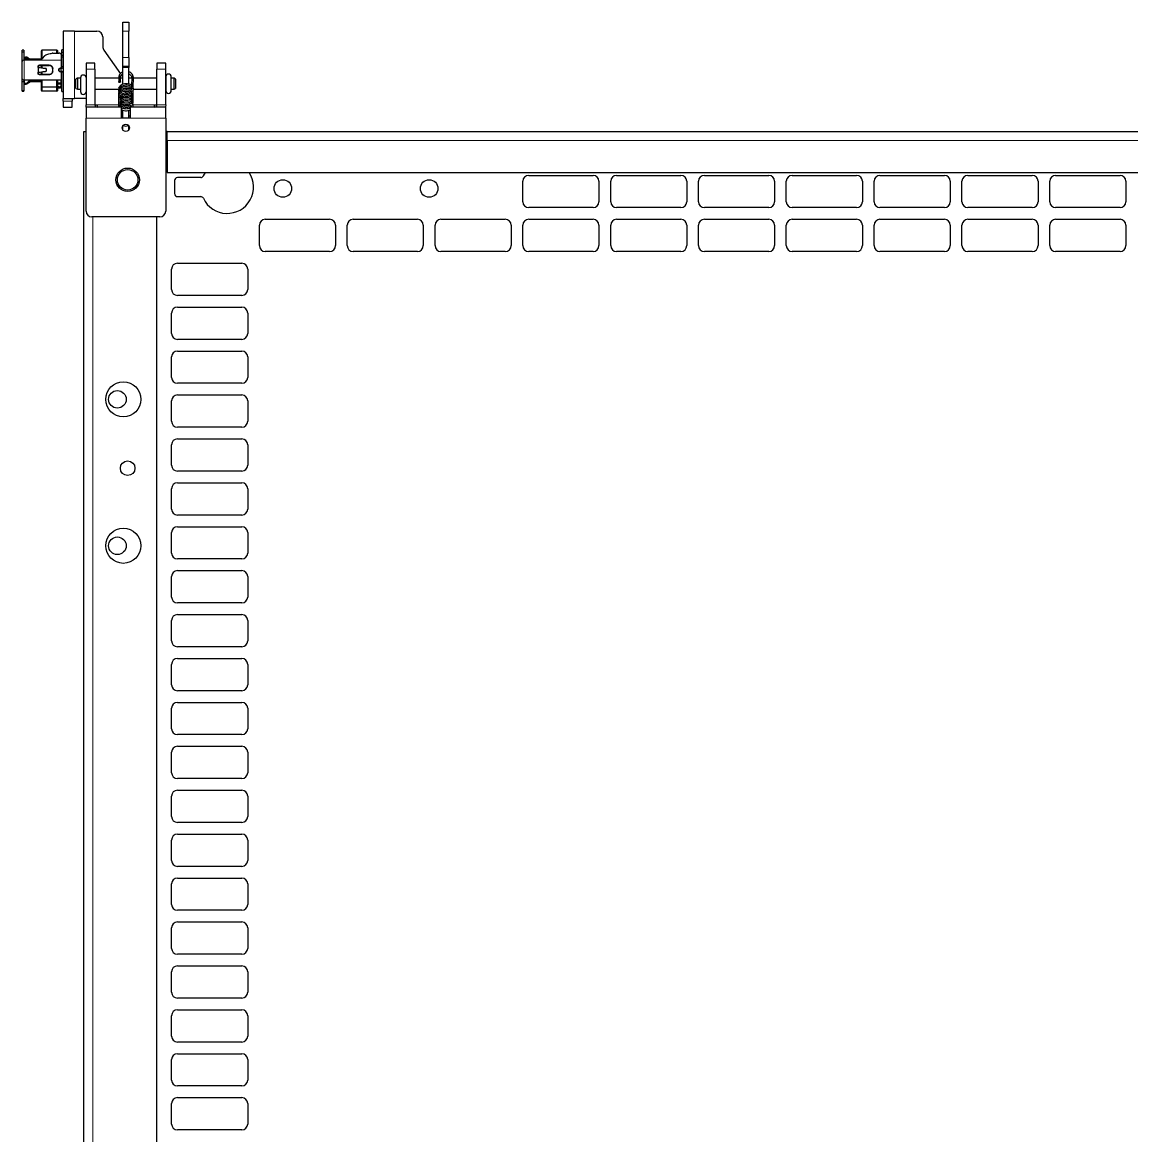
# Model space of a CAD drawing. Header units: millimetres. Extents: x -795 to 1020, y 148 to 1992.
# Drawn here: x 248 to 627, y 1496.1 to 1876.4 of the extents above; entities that cross this region are included whole.
import ezdxf

# ---------------------------------------------------------------- set-up
doc = ezdxf.new("R2010")
doc.units = ezdxf.units.MM

msp = doc.modelspace()

# ---------------------------------------------------------------- linework, layer by layer
at = {"color": 7, "linetype": 'Continuous', "lineweight": 25}
for p, q in [((282.37, 1876.44), (284.37, 1876.44)), ((282.37, 1873.44), (282.37, 1876.44)), ((284.37, 1876.44), (284.37, 1873.44)), ((265.77, 1873.44), (261.97, 1873.44)), ((261.97, 1873.44), (261.97, 1850.44)), ((265.77, 1873.44), (273.47, 1873.44)), ((275.47, 1871.44), (275.47, 1868.07)), ((282.37, 1864.44), (282.37, 1873.44)), ((284.37, 1864.44), (284.37, 1873.44)), ((248.47, 1866.94), (247.97, 1866.94)), ((247.97, 1866.18), (247.97, 1866.94)), ((248.47, 1866.18), (247.97, 1866.18)), ((247.97, 1863.11), (247.97, 1866.18)), ((248.47, 1866.94), (248.47, 1866.18)), ((248.47, 1866.18), (248.47, 1863.52)), ((249.17, 1864.4), (248.67, 1864.4)), ((248.67, 1864.4), (248.67, 1863.94)), ((248.67, 1863.94), (249.17, 1863.94)), ((254.27, 1863.54), (248.67, 1863.54)), ((249.17, 1863.94), (249.17, 1864.4)), ((250.67, 1863.54), (250.67, 1863.8)), ((254.49, 1863.8), (250.67, 1863.8)), ((255.42, 1864.88), (254.27, 1863.54)), ((254.68, 1866.94), (254.57, 1866.74)), ((254.57, 1866.74), (254.68, 1866.94)), ((254.57, 1863.89), (254.57, 1866.74)), ((254.68, 1866.94), (254.68, 1864.02)), ((259.77, 1866.94), (254.68, 1866.94)), ((258.37, 1865.89), (260.52, 1865.89)), ((259.97, 1866.82), (259.77, 1866.94)), ((259.77, 1865.89), (259.77, 1866.94)), ((259.77, 1866.94), (259.97, 1866.82)), ((259.97, 1866.82), (259.97, 1865.89)), ((261.27, 1865.38), (261.27, 1863.54)), ((261.47, 1863.78), (261.27, 1863.74)), ((261.97, 1867.04), (261.47, 1867.04)), ((261.47, 1866.26), (261.47, 1867.04)), ((261.47, 1865.21), (261.47, 1866.26)), ((261.47, 1866.26), (261.97, 1866.26)), ((261.47, 1865.21), (261.97, 1865.21)), ((261.47, 1861.23), (261.47, 1865.21)), ((275.83, 1866.92), (281.47, 1858.86)), ((282.37, 1861.44), (282.37, 1864.44)), ((284.37, 1864.44), (284.37, 1861.44)), ((247.98, 1863.11), (247.97, 1863.11)), ((247.97, 1863.02), (247.97, 1863.11)), ((247.97, 1857.16), (247.97, 1863.02)), ((253.37, 1860.99), (253.37, 1861.36)), ((253.37, 1860.99), (253.37, 1859.39)), ((257.17, 1861.83), (253.87, 1861.83)), ((253.87, 1861.64), (257.17, 1861.64)), ((254.57, 1860.91), (254.57, 1861.64)), ((254.68, 1861.64), (254.68, 1860.9)), ((256.3, 1860.2), (256.3, 1860.15)), ((258.37, 1859.71), (258.37, 1860.67)), ((260.47, 1860.11), (260.47, 1860.27)), ((261.02, 1860.82), (261.27, 1860.82)), ((261.02, 1860.73), (261.27, 1860.73)), ((261.17, 1860.73), (261.17, 1859.6)), ((261.97, 1861.23), (261.47, 1861.23)), ((261.47, 1860.86), (261.47, 1861.23)), ((272.77, 1862.44), (269.77, 1862.44)), ((269.77, 1862.44), (269.77, 1860.44)), ((269.77, 1860.44), (269.77, 1848.24)), ((272.77, 1860.44), (272.77, 1862.44)), ((272.77, 1860.44), (272.77, 1848.24)), ((282.37, 1861.44), (284.37, 1861.44)), ((282.37, 1860.94), (282.37, 1861.44)), ((282.37, 1855.26), (282.37, 1860.94)), ((284.37, 1861.44), (284.37, 1860.94)), ((284.37, 1855.34), (284.37, 1860.94)), ((293.97, 1862.44), (293.97, 1860.44)), ((296.97, 1862.44), (293.97, 1862.44)), ((293.97, 1848.24), (293.97, 1860.44)), ((296.97, 1860.44), (296.97, 1862.44)), ((296.97, 1848.24), (296.97, 1860.44)), ((247.97, 1856.1), (247.97, 1857.16)), ((248.47, 1856.1), (247.97, 1856.1)), ((247.97, 1853.02), (247.97, 1856.1)), ((248.47, 1856.71), (248.47, 1856.1)), ((248.47, 1856.1), (248.47, 1853.02)), ((250.67, 1856.69), (248.67, 1856.69)), ((250.67, 1856.08), (249.99, 1856.08)), ((254.27, 1856.34), (250.27, 1856.34)), ((261.27, 1856.69), (250.67, 1856.69)), ((254.49, 1856.08), (250.67, 1856.08)), ((253.37, 1859.01), (253.37, 1859.39)), ((253.87, 1858.67), (257.17, 1858.67)), ((257.17, 1858.52), (253.87, 1858.52)), ((254.27, 1856.69), (254.27, 1856.34)), ((254.57, 1855.99), (254.27, 1856.34)), ((254.28, 1856.69), (254.57, 1856.36)), ((254.57, 1858.67), (254.57, 1859.5)), ((254.57, 1854.34), (254.57, 1856.69)), ((254.68, 1859.52), (254.68, 1858.67)), ((254.68, 1856.69), (254.68, 1854.27)), ((255.65, 1859.65), (255.71, 1859.65)), ((259.77, 1854.27), (259.77, 1856.69)), ((259.97, 1856.69), (259.97, 1854.31)), ((261.02, 1859.6), (261.27, 1859.6)), ((261.02, 1859.56), (261.27, 1859.56)), ((261.17, 1856.71), (261.17, 1855.79)), ((261.47, 1856.1), (261.17, 1856.16)), ((261.47, 1855.84), (261.17, 1855.93)), ((261.27, 1856.14), (261.27, 1856.69)), ((261.47, 1859.54), (261.47, 1859.38)), ((261.47, 1852.84), (261.47, 1859.38)), ((261.97, 1859.38), (261.47, 1859.38)), ((266.82, 1857.34), (266.32, 1857.05)), ((266.32, 1853.83), (266.32, 1857.05)), ((267.87, 1857.34), (266.82, 1857.34)), ((266.82, 1857.34), (266.82, 1853.54)), ((267.87, 1857.46), (267.87, 1852.76)), ((280.94, 1857.34), (272.77, 1857.34)), ((280.94, 1857.68), (280.92, 1856.07)), ((281.52, 1856.06), (281.54, 1857.67)), ((282.37, 1857.34), (281.54, 1857.34)), ((284.37, 1857.44), (285.34, 1857.44)), ((285.33, 1857.34), (284.37, 1857.34)), ((285.34, 1857.54), (285.3, 1854.89)), ((285.89, 1854.28), (285.94, 1857.53)), ((293.97, 1857.34), (285.93, 1857.34)), ((285.94, 1857.44), (293.97, 1857.44)), ((296.97, 1857.81), (296.97, 1853.11)), ((296.97, 1857.34), (296.97, 1857.34)), ((298.87, 1853.11), (298.87, 1857.81)), ((299.82, 1857.34), (298.87, 1857.34)), ((300.32, 1857.05), (299.82, 1857.34)), ((299.82, 1853.54), (299.82, 1857.34)), ((300.32, 1857.05), (300.32, 1853.83)), ((248.47, 1853.02), (247.97, 1853.02)), ((247.97, 1852.94), (247.97, 1853.02)), ((247.97, 1852.94), (248.47, 1852.94)), ((248.47, 1853.02), (248.47, 1852.94)), ((249.17, 1855.47), (248.67, 1855.47)), ((249.17, 1855.2), (248.67, 1855.2)), ((254.68, 1854.27), (254.57, 1854.34)), ((254.57, 1853.14), (254.57, 1854.34)), ((254.57, 1853.14), (254.68, 1852.94)), ((254.57, 1853.14), (254.57, 1853.14)), ((254.68, 1852.94), (254.57, 1853.14)), ((259.77, 1854.27), (254.68, 1854.27)), ((254.68, 1854.27), (254.68, 1852.94)), ((259.77, 1852.94), (254.68, 1852.94)), ((259.97, 1854.31), (259.77, 1854.27)), ((259.77, 1852.94), (259.77, 1854.27)), ((259.97, 1853.06), (259.77, 1852.94)), ((259.77, 1852.94), (259.97, 1853.05)), ((259.97, 1855.79), (261.17, 1855.79)), ((260.52, 1854.36), (259.97, 1854.36)), ((259.97, 1854.31), (259.97, 1853.06)), ((259.97, 1853.99), (260.52, 1853.99)), ((259.97, 1853.06), (259.97, 1853.05)), ((261.27, 1854.87), (261.27, 1855.31)), ((261.27, 1854.87), (261.27, 1854.5)), ((261.47, 1852.84), (261.97, 1852.84)), ((266.32, 1853.83), (266.82, 1853.54)), ((266.82, 1853.54), (267.87, 1853.54)), ((272.77, 1853.54), (280.92, 1853.54)), ((285.4, 1852.09), (285.64, 1851.86)), ((285.83, 1853.54), (293.97, 1853.54)), ((285.91, 1853.86), (285.85, 1854.26)), ((285.9, 1853.8), (285.91, 1853.86)), ((296.97, 1853.54), (296.97, 1853.54)), ((298.87, 1853.54), (299.82, 1853.54)), ((299.82, 1853.54), (300.32, 1853.83)), ((261.97, 1850.44), (265.77, 1850.44)), ((261.97, 1849.44), (261.97, 1850.44)), ((261.97, 1849.44), (261.97, 1847.44)), ((264.97, 1850.44), (264.97, 1849.44)), ((264.97, 1847.44), (264.97, 1849.44)), ((269.77, 1850.44), (265.77, 1850.44)), ((281.65, 1851.22), (281.54, 1851.36)), ((282.04, 1850.86), (281.93, 1850.93)), ((261.97, 1847.44), (264.97, 1847.44)), ((269.77, 1847.44), (269.77, 1843.64)), ((281.87, 1847.44), (269.77, 1847.44)), ((272.77, 1848.24), (273.57, 1848.24)), ((273.57, 1848.24), (273.57, 1847.44)), ((280.82, 1847.48), (280.81, 1847.44)), ((280.92, 1847.94), (280.82, 1847.54)), ((280.82, 1847.54), (280.82, 1847.48)), ((281.42, 1847.5), (281.47, 1847.69)), ((281.42, 1847.44), (281.42, 1847.5)), ((281.61, 1847.52), (281.45, 1847.8)), ((281.87, 1843.64), (281.87, 1847.44)), ((282.37, 1843.64), (282.37, 1846.39)), ((284.37, 1843.64), (284.37, 1846.34)), ((296.97, 1847.44), (284.87, 1847.44)), ((284.87, 1847.44), (284.87, 1843.64)), ((293.17, 1847.44), (293.17, 1848.24)), ((293.17, 1848.24), (293.97, 1848.24)), ((296.97, 1843.64), (296.97, 1847.44)), ((269.77, 1811.94), (269.77, 1843.64)), ((281.87, 1844.44), (282.37, 1844.44)), ((284.87, 1843.64), (281.87, 1843.64)), ((282.37, 1839.64), (282.37, 1841.14)), ((284.37, 1844.44), (284.87, 1844.44)), ((284.37, 1839.64), (284.37, 1841.14)), ((296.97, 1843.64), (296.97, 1811.94)), ((268.97, 1839.14), (269.77, 1839.14)), ((268.97, 356.14), (268.97, 1839.14)), ((297.47, 1839.14), (296.97, 1839.14)), ((297.47, 1839.15), (926.47, 1839.15)), ((297.47, 1836.05), (297.47, 1839.15)), ((297.47, 1836.05), (297.47, 1825.15)), ((297.47, 1825.15), (926.47, 1825.15)), ((299.97, 1822.4), (299.97, 1817.9)), ((308.92, 1823.4), (300.97, 1823.4)), ((310.48, 1825.15), (309.82, 1823.97)), ((418.97, 1815.14), (418.97, 1822.14)), ((420.97, 1824.14), (442.97, 1824.14)), ((444.97, 1822.14), (444.97, 1815.14)), ((448.97, 1815.14), (448.97, 1822.14)), ((450.97, 1824.14), (472.97, 1824.14)), ((474.97, 1822.14), (474.97, 1815.14)), ((478.97, 1815.14), (478.97, 1822.14)), ((480.97, 1824.14), (502.97, 1824.14)), ((504.97, 1822.14), (504.97, 1815.14)), ((508.97, 1815.14), (508.97, 1822.14)), ((510.97, 1824.14), (532.97, 1824.14)), ((534.97, 1822.14), (534.97, 1815.14)), ((538.97, 1815.14), (538.97, 1822.14)), ((540.97, 1824.14), (562.97, 1824.14)), ((564.97, 1822.14), (564.97, 1815.14)), ((568.97, 1815.14), (568.97, 1822.14)), ((570.97, 1824.14), (592.97, 1824.14)), ((594.97, 1822.14), (594.97, 1815.14)), ((598.97, 1815.14), (598.97, 1822.14)), ((600.97, 1824.14), (622.97, 1824.14)), ((624.97, 1822.14), (624.97, 1815.14)), ((300.97, 1816.9), (308.92, 1816.9)), ((442.97, 1813.14), (420.97, 1813.14)), ((472.97, 1813.14), (450.97, 1813.14)), ((502.97, 1813.14), (480.97, 1813.14)), ((532.97, 1813.14), (510.97, 1813.14)), ((562.97, 1813.14), (540.97, 1813.14)), ((592.97, 1813.14), (570.97, 1813.14)), ((622.97, 1813.14), (600.97, 1813.14)), ((294.97, 1809.94), (271.77, 1809.94)), ((293.97, 356.14), (293.97, 1809.94)), ((328.97, 1800.14), (328.97, 1807.14)), ((330.97, 1809.14), (352.97, 1809.14)), ((354.97, 1807.14), (354.97, 1800.14)), ((358.97, 1800.14), (358.97, 1807.14)), ((360.97, 1809.14), (382.97, 1809.14)), ((384.97, 1807.14), (384.97, 1800.14)), ((388.97, 1800.14), (388.97, 1807.14)), ((390.97, 1809.14), (412.97, 1809.14)), ((414.97, 1807.14), (414.97, 1800.14)), ((418.97, 1800.14), (418.97, 1807.14)), ((420.97, 1809.14), (442.97, 1809.14)), ((444.97, 1807.14), (444.97, 1800.14)), ((448.97, 1800.14), (448.97, 1807.14)), ((450.97, 1809.14), (472.97, 1809.14)), ((474.97, 1807.14), (474.97, 1800.14)), ((478.97, 1800.14), (478.97, 1807.14)), ((480.97, 1809.14), (502.97, 1809.14)), ((504.97, 1807.14), (504.97, 1800.14)), ((508.97, 1800.14), (508.97, 1807.14)), ((510.97, 1809.14), (532.97, 1809.14)), ((534.97, 1807.14), (534.97, 1800.14)), ((538.97, 1800.14), (538.97, 1807.14)), ((540.97, 1809.14), (562.97, 1809.14)), ((564.97, 1807.14), (564.97, 1800.14)), ((568.97, 1800.14), (568.97, 1807.14)), ((570.97, 1809.14), (592.97, 1809.14)), ((594.97, 1807.14), (594.97, 1800.14)), ((598.97, 1800.14), (598.97, 1807.14)), ((600.97, 1809.14), (622.97, 1809.14)), ((624.97, 1807.14), (624.97, 1800.14)), ((352.97, 1798.14), (330.97, 1798.14)), ((382.97, 1798.14), (360.97, 1798.14)), ((412.97, 1798.14), (390.97, 1798.14)), ((442.97, 1798.14), (420.97, 1798.14)), ((472.97, 1798.14), (450.97, 1798.14)), ((502.97, 1798.14), (480.97, 1798.14)), ((532.97, 1798.14), (510.97, 1798.14)), ((562.97, 1798.14), (540.97, 1798.14)), ((592.97, 1798.14), (570.97, 1798.14)), ((622.97, 1798.14), (600.97, 1798.14)), ((298.97, 1785.14), (298.97, 1792.14)), ((300.97, 1794.14), (322.97, 1794.14)), ((324.97, 1792.14), (324.97, 1785.14)), ((322.97, 1783.14), (300.97, 1783.14)), ((298.97, 1770.14), (298.97, 1777.14)), ((300.97, 1779.14), (322.97, 1779.14)), ((324.97, 1777.14), (324.97, 1770.14)), ((322.97, 1768.14), (300.97, 1768.14)), ((298.97, 1755.14), (298.97, 1762.14)), ((300.97, 1764.14), (322.97, 1764.14)), ((324.97, 1762.14), (324.97, 1755.14)), ((322.97, 1753.14), (300.97, 1753.14)), ((298.97, 1740.14), (298.97, 1747.14)), ((300.97, 1749.14), (322.97, 1749.14)), ((324.97, 1747.14), (324.97, 1740.14)), ((322.97, 1738.14), (300.97, 1738.14)), ((298.97, 1725.14), (298.97, 1732.14)), ((300.97, 1734.14), (322.97, 1734.14)), ((324.97, 1732.14), (324.97, 1725.14)), ((322.97, 1723.14), (300.97, 1723.14)), ((300.97, 1719.14), (322.97, 1719.14)), ((298.97, 1710.14), (298.97, 1717.14)), ((324.97, 1717.14), (324.97, 1710.14)), ((322.97, 1708.14), (300.97, 1708.14)), ((300.97, 1704.14), (322.97, 1704.14)), ((298.97, 1695.14), (298.97, 1702.14)), ((324.97, 1702.14), (324.97, 1695.14)), ((322.97, 1693.14), (300.97, 1693.14)), ((300.97, 1689.14), (322.97, 1689.14)), ((298.97, 1680.14), (298.97, 1687.14)), ((324.97, 1687.14), (324.97, 1680.14)), ((322.97, 1678.14), (300.97, 1678.14)), ((300.97, 1674.14), (322.97, 1674.14)), ((298.97, 1665.14), (298.97, 1672.14)), ((324.97, 1672.14), (324.97, 1665.14)), ((322.97, 1663.14), (300.97, 1663.14)), ((300.97, 1659.14), (322.97, 1659.14)), ((298.97, 1650.14), (298.97, 1657.14)), ((324.97, 1657.14), (324.97, 1650.14)), ((322.97, 1648.14), (300.97, 1648.14)), ((300.97, 1644.14), (322.97, 1644.14)), ((298.97, 1635.14), (298.97, 1642.14)), ((324.97, 1642.14), (324.97, 1635.14)), ((322.97, 1633.14), (300.97, 1633.14)), ((300.97, 1629.14), (322.97, 1629.14)), ((298.97, 1620.14), (298.97, 1627.14)), ((324.97, 1627.14), (324.97, 1620.14)), ((322.97, 1618.14), (300.97, 1618.14)), ((300.97, 1614.14), (322.97, 1614.14)), ((298.97, 1605.14), (298.97, 1612.14)), ((324.97, 1612.14), (324.97, 1605.14)), ((322.97, 1603.14), (300.97, 1603.14)), ((300.97, 1599.14), (322.97, 1599.14)), ((298.97, 1590.14), (298.97, 1597.14)), ((324.97, 1597.14), (324.97, 1590.14)), ((322.97, 1588.14), (300.97, 1588.14)), ((298.97, 1575.14), (298.97, 1582.14)), ((300.97, 1584.14), (322.97, 1584.14)), ((324.97, 1582.14), (324.97, 1575.14)), ((322.97, 1573.14), (300.97, 1573.14)), ((298.97, 1560.14), (298.97, 1567.14)), ((300.97, 1569.14), (322.97, 1569.14)), ((324.97, 1567.14), (324.97, 1560.14)), ((322.97, 1558.14), (300.97, 1558.14)), ((298.97, 1545.14), (298.97, 1552.14)), ((300.97, 1554.14), (322.97, 1554.14)), ((324.97, 1552.14), (324.97, 1545.14)), ((322.97, 1543.14), (300.97, 1543.14)), ((298.97, 1530.14), (298.97, 1537.14)), ((300.97, 1539.14), (322.97, 1539.14)), ((324.97, 1537.14), (324.97, 1530.14)), ((322.97, 1528.14), (300.97, 1528.14)), ((298.97, 1515.14), (298.97, 1522.14)), ((300.97, 1524.14), (322.97, 1524.14)), ((324.97, 1522.14), (324.97, 1515.14)), ((322.97, 1513.14), (300.97, 1513.14)), ((298.97, 1500.14), (298.97, 1507.14)), ((300.97, 1509.14), (322.97, 1509.14)), ((324.97, 1507.14), (324.97, 1500.14)), ((322.97, 1498.14), (300.97, 1498.14))]:
    msp.add_line(p, q, dxfattribs=at)
at = {"color": 8, "linetype": 'Continuous', "lineweight": 18}
for p, q in [((265.77, 1873.44), (265.77, 1850.44)), ((284.37, 1873.44), (282.37, 1873.44)), ((248.67, 1863.54), (248.67, 1856.69)), ((261.27, 1863.54), (254.27, 1863.54)), ((261.27, 1860.82), (261.27, 1863.54)), ((282.37, 1864.44), (284.37, 1864.44)), ((253.87, 1861.83), (253.87, 1861.64)), ((257.17, 1861.64), (257.17, 1861.83)), ((261.02, 1860.82), (261.02, 1860.73)), ((269.77, 1860.44), (272.77, 1860.44)), ((284.37, 1860.94), (282.37, 1860.94)), ((293.97, 1860.44), (296.97, 1860.44)), ((248.67, 1856.34), (248.67, 1856.08)), ((253.87, 1858.67), (253.87, 1858.52)), ((257.17, 1858.52), (257.17, 1858.67)), ((261.02, 1859.6), (261.02, 1859.56)), ((261.27, 1856.69), (261.27, 1859.56)), ((260.52, 1853.99), (260.52, 1854.36)), ((285.43, 1853.62), (285.48, 1853.6)), ((264.97, 1849.44), (261.97, 1849.44)), ((272.77, 1848.24), (269.77, 1848.24)), ((273.57, 1848.24), (280.87, 1848.24)), ((281.4, 1847.44), (281.42, 1847.5)), ((285.83, 1848.24), (293.17, 1848.24)), ((293.97, 1848.24), (296.97, 1848.24)), ((269.77, 1843.64), (281.87, 1843.64)), ((284.87, 1843.64), (296.97, 1843.64)), ((297.47, 1836.05), (926.47, 1836.05)), ((272.07, 356.14), (272.07, 1809.94))]:
    msp.add_line(p, q, dxfattribs=at)
at = {"color": 7, "linetype": 'Continuous', "lineweight": 25, "flags": 128}
for points in [[(248.67, 1863.8), (248.53, 1863.79), (248.47, 1863.77)], [(248.67, 1856.34), (248.53, 1856.35), (248.47, 1856.36)], [(248.67, 1856.08), (248.53, 1856.09), (248.47, 1856.1)], [(281.23, 1856.24), (281.34, 1856.23), (281.44, 1856.19), (281.5, 1856.13), (281.52, 1856.06), (281.49, 1855.99), (281.42, 1855.93), (281.32, 1855.9), (281.21, 1855.89), (281.09, 1855.9), (281, 1855.95), (280.94, 1856.01), (280.92, 1856.07), (280.95, 1856.14), (281.01, 1856.2), (281.11, 1856.23), (281.23, 1856.24)], [(285.48, 1853.94), (285.57, 1853.93), (285.68, 1853.96), (285.77, 1854.02), (285.84, 1854.11), (285.86, 1854.2), (285.84, 1854.29), (285.78, 1854.36), (285.68, 1854.41), (285.57, 1854.41), (285.57, 1854.41)], [(285.76, 1848), (285.83, 1848.24), (285.76, 1848.55), (285.6, 1848.84), (285.12, 1849.27), (284.67, 1849.49), (284.03, 1849.65), (283.1, 1849.67), (282.51, 1849.53), (281.88, 1849.22), (281.59, 1848.97), (281.39, 1848.65), (281.33, 1848.33), (281.37, 1848.11), (281.37, 1848.11)], [(285.77, 1848.52), (285.84, 1848.76), (285.77, 1849.07), (285.61, 1849.36), (285.13, 1849.79), (284.68, 1850.01), (284.04, 1850.17), (283.11, 1850.19), (282.52, 1850.05), (281.89, 1849.75), (281.6, 1849.5), (281.4, 1849.18), (281.34, 1848.86), (281.38, 1848.63), (281.38, 1848.63)], [(283.44, 1851.72), (283.44, 1851.77), (283.44, 1851.83)], [(269.85, 1847.44), (269.84, 1847.5), (269.77, 1848.24)], [(296.97, 1848.24), (296.89, 1847.5), (296.88, 1847.44)]]:
    msp.add_lwpolyline(points, dxfattribs=at)
at = {"color": 8, "linetype": 'Continuous', "lineweight": 18, "flags": 128}
for points in [[(280.94, 1857.68), (280.94, 1857.68), (280.97, 1857.75), (281.04, 1857.81), (281.14, 1857.84), (281.25, 1857.85)], [(281.25, 1857.85), (281.37, 1857.83), (281.46, 1857.79), (281.52, 1857.73), (281.54, 1857.67)], [(285.65, 1857.72), (285.53, 1857.71), (285.43, 1857.67), (285.36, 1857.62), (285.34, 1857.55), (285.34, 1857.54)], [(285.94, 1857.53), (285.92, 1857.6), (285.86, 1857.66), (285.76, 1857.7), (285.65, 1857.72)], [(260.45, 1855.79), (260.45, 1855.74), (260.44, 1855.6), (260.43, 1855.45), (260.43, 1855.35), (260.43, 1855.35), (260.43, 1855.35)], [(285.31, 1853.89), (285.31, 1853.88), (285.31, 1853.83)], [(285.6, 1854.1), (285.48, 1854.09), (285.43, 1854.07)], [(280.82, 1847.54), (280.82, 1847.53), (280.84, 1847.44)], [(280.82, 1847.48), (280.82, 1847.47), (280.82, 1847.44)]]:
    msp.add_lwpolyline(points, dxfattribs=at)
at = {"color": 7, "linetype": 'Continuous', "lineweight": 25}
for centre, radius in [((283.37, 1840.39), 1.25), ((283.97, 1822.64), 4), ((283.97, 1822.64), 3.5), ((336.97, 1819.65), 3), ((386.97, 1819.65), 3), ((282.47, 1747.64), 6), ((280.47, 1747.64), 3), ((283.97, 1724.14), 2.5), ((282.47, 1697.64), 6), ((280.47, 1697.64), 3)]:
    msp.add_circle(centre, radius, dxfattribs=at)
for centre, radius, start, end in [((273.47, 1871.44), 2, 0, 90), ((277.47, 1868.07), 2, 180, 214.992), ((248.59, 1862.92), 0.63, 82.8557, 170.3631), ((258.37, 1864.78), 1.1, 89.9618, 100.1433), ((260.62, 1865.23), 0.665, 13.4486, 98.9562), ((261.29, 1863.72), 0.18, 262.8557, 350.3631), ((261.32, 1861.12), 0.306, 260.9096, 299.7098), ((261.44, 1861.79), 1.07, 260.9096, 299.7098), ((248.57, 1857.31), 0.62, 193.4486, 278.9562), ((261.44, 1857.33), 2.27, 76.5937, 94.3958), ((261.32, 1858.91), 0.648, 76.5937, 94.3958), ((261.3, 1856.52), 0.177, 13.4486, 98.9562), ((261.29, 1856.16), 0.18, 9.6369, 97.1443), ((268.82, 1857.46), 0.95, 3.5614, 180), ((283.51, 1859.44), 2, 214.992, 235.204), ((297.92, 1857.81), 0.95, 0, 180), ((260.62, 1855.02), 0.665, 261.0438, 346.5514), ((260.62, 1854.65), 0.665, 261.0438, 346.5514), ((268.82, 1852.76), 0.95, 180, 356.4386), ((297.92, 1853.11), 0.95, 180, 0), ((273.57, 1848.24), 0.8, 180, 270), ((293.17, 1848.24), 0.8, 270, 0), ((300.97, 1822.4), 1, 90, 180), ((308.92, 1824.4), 1, 270, 334.8493), ((317.97, 1820.15), 9, 205.1507, 33.749), ((420.97, 1822.14), 2, 90, 180), ((442.97, 1822.14), 2, 0, 90), ((450.97, 1822.14), 2, 90, 180), ((472.97, 1822.14), 2, 0, 90), ((480.97, 1822.14), 2, 90, 180), ((502.97, 1822.14), 2, 0, 90), ((510.97, 1822.14), 2, 90, 180), ((532.97, 1822.14), 2, 0, 90), ((540.97, 1822.14), 2, 90, 180), ((562.97, 1822.14), 2, 0, 90), ((570.97, 1822.14), 2, 90, 180), ((592.97, 1822.14), 2, 0, 90), ((600.97, 1822.14), 2, 90, 180), ((622.97, 1822.14), 2, 0, 90), ((300.97, 1817.9), 1, 180, 270), ((308.92, 1815.9), 1, 25.1507, 90), ((420.97, 1815.14), 2, 180, 270), ((442.97, 1815.14), 2, 270, 0), ((450.97, 1815.14), 2, 180, 270), ((472.97, 1815.14), 2, 270, 0), ((480.97, 1815.14), 2, 180, 270), ((502.97, 1815.14), 2, 270, 0), ((510.97, 1815.14), 2, 180, 270), ((532.97, 1815.14), 2, 270, 0), ((540.97, 1815.14), 2, 180, 270), ((562.97, 1815.14), 2, 270, 0), ((570.97, 1815.14), 2, 180, 270), ((592.97, 1815.14), 2, 270, 0), ((600.97, 1815.14), 2, 180, 270), ((622.97, 1815.14), 2, 270, 0), ((271.77, 1811.94), 2, 180, 270), ((294.97, 1811.94), 2, 270, 0), ((330.97, 1807.14), 2, 90, 180), ((352.97, 1807.14), 2, 0, 90), ((360.97, 1807.14), 2, 90, 180), ((382.97, 1807.14), 2, 0, 90), ((390.97, 1807.14), 2, 90, 180), ((412.97, 1807.14), 2, 0, 90), ((420.97, 1807.14), 2, 90, 180), ((442.97, 1807.14), 2, 0, 90), ((450.97, 1807.14), 2, 90, 180), ((472.97, 1807.14), 2, 0, 90), ((480.97, 1807.14), 2, 90, 180), ((502.97, 1807.14), 2, 0, 90), ((510.97, 1807.14), 2, 90, 180), ((532.97, 1807.14), 2, 0, 90), ((540.97, 1807.14), 2, 90, 180), ((562.97, 1807.14), 2, 0, 90), ((570.97, 1807.14), 2, 90, 180), ((592.97, 1807.14), 2, 0, 90), ((600.97, 1807.14), 2, 90, 180), ((622.97, 1807.14), 2, 0, 90), ((330.97, 1800.14), 2, 180, 270), ((352.97, 1800.14), 2, 270, 0), ((360.97, 1800.14), 2, 180, 270), ((382.97, 1800.14), 2, 270, 0), ((390.97, 1800.14), 2, 180, 270), ((412.97, 1800.14), 2, 270, 0), ((420.97, 1800.14), 2, 180, 270), ((442.97, 1800.14), 2, 270, 0), ((450.97, 1800.14), 2, 180, 270), ((472.97, 1800.14), 2, 270, 0), ((480.97, 1800.14), 2, 180, 270), ((502.97, 1800.14), 2, 270, 0), ((510.97, 1800.14), 2, 180, 270), ((532.97, 1800.14), 2, 270, 0), ((540.97, 1800.14), 2, 180, 270), ((562.97, 1800.14), 2, 270, 0), ((570.97, 1800.14), 2, 180, 270), ((592.97, 1800.14), 2, 270, 0), ((600.97, 1800.14), 2, 180, 270), ((622.97, 1800.14), 2, 270, 0), ((300.97, 1792.14), 2, 90, 180), ((322.97, 1792.14), 2, 0, 90), ((300.97, 1785.14), 2, 180, 270), ((322.97, 1785.14), 2, 270, 0), ((300.97, 1777.14), 2, 90, 180), ((322.97, 1777.14), 2, 0, 90), ((300.97, 1770.14), 2, 180, 270), ((322.97, 1770.14), 2, 270, 0), ((300.97, 1762.14), 2, 90, 180), ((322.97, 1762.14), 2, 0, 90), ((300.97, 1755.14), 2, 180, 270), ((322.97, 1755.14), 2, 270, 0), ((300.97, 1747.14), 2, 90, 180), ((322.97, 1747.14), 2, 0, 90), ((300.97, 1740.14), 2, 180, 270), ((322.97, 1740.14), 2, 270, 0), ((300.97, 1732.14), 2, 90, 180), ((322.97, 1732.14), 2, 0, 90), ((300.97, 1725.14), 2, 180, 270), ((322.97, 1725.14), 2, 270, 0), ((300.97, 1717.14), 2, 90, 180), ((322.97, 1717.14), 2, 0, 90), ((300.97, 1710.14), 2, 180, 270), ((322.97, 1710.14), 2, 270, 0), ((300.97, 1702.14), 2, 90, 180), ((322.97, 1702.14), 2, 0, 90), ((300.97, 1695.14), 2, 180, 270), ((322.97, 1695.14), 2, 270, 0), ((300.97, 1687.14), 2, 90, 180), ((322.97, 1687.14), 2, 0, 90), ((300.97, 1680.14), 2, 180, 270), ((322.97, 1680.14), 2, 270, 0), ((300.97, 1672.14), 2, 90, 180), ((322.97, 1672.14), 2, 0, 90), ((300.97, 1665.14), 2, 180, 270), ((322.97, 1665.14), 2, 270, 0), ((300.97, 1657.14), 2, 90, 180), ((322.97, 1657.14), 2, 0, 90), ((300.97, 1650.14), 2, 180, 270), ((322.97, 1650.14), 2, 270, 0), ((300.97, 1642.14), 2, 90, 180), ((322.97, 1642.14), 2, 0, 90), ((300.97, 1635.14), 2, 180, 270), ((322.97, 1635.14), 2, 270, 0), ((300.97, 1627.14), 2, 90, 180), ((322.97, 1627.14), 2, 0, 90), ((300.97, 1620.14), 2, 180, 270), ((322.97, 1620.14), 2, 270, 0), ((300.97, 1612.14), 2, 90, 180), ((322.97, 1612.14), 2, 0, 90), ((300.97, 1605.14), 2, 180, 270), ((322.97, 1605.14), 2, 270, 0), ((300.97, 1597.14), 2, 90, 180), ((322.97, 1597.14), 2, 0, 90), ((300.97, 1590.14), 2, 180, 270), ((322.97, 1590.14), 2, 270, 0), ((300.97, 1582.14), 2, 90, 180), ((322.97, 1582.14), 2, 0, 90), ((300.97, 1575.14), 2, 180, 270), ((322.97, 1575.14), 2, 270, 0), ((300.97, 1567.14), 2, 90, 180), ((322.97, 1567.14), 2, 0, 90), ((300.97, 1560.14), 2, 180, 270), ((322.97, 1560.14), 2, 270, 0), ((300.97, 1552.14), 2, 90, 180), ((322.97, 1552.14), 2, 0, 90), ((300.97, 1545.14), 2, 180, 270), ((322.97, 1545.14), 2, 270, 0), ((300.97, 1537.14), 2, 90, 180), ((322.97, 1537.14), 2, 0, 90), ((300.97, 1530.14), 2, 180, 270), ((322.97, 1530.14), 2, 270, 0), ((300.97, 1522.14), 2, 90, 180), ((322.97, 1522.14), 2, 0, 90), ((300.97, 1515.14), 2, 180, 270), ((322.97, 1515.14), 2, 270, 0), ((300.97, 1507.14), 2, 90, 180), ((322.97, 1507.14), 2, 0, 90), ((300.97, 1500.14), 2, 180, 270), ((322.97, 1500.14), 2, 270, 0)]:
    msp.add_arc(centre, radius, start, end, dxfattribs=at)
at = {"color": 8, "linetype": 'Continuous', "lineweight": 18}
for centre, radius, start, end in [((276.76, 1852.22), 6.7, 355.8494, 0.6968), ((285.67, 1853.88), 0.235, 292.4775, 353.5864), ((285.67, 1853.82), 0.233, 295.0586, 353.6892)]:
    msp.add_arc(centre, radius, start, end, dxfattribs=at)
at = {"color": 7, "linetype": 'Continuous', "lineweight": 25}
for points, knots in [([(248.67, 1863.54), (248.67, 1863.54), (248.67, 1863.72), (248.67, 1863.83), (248.67, 1863.94)], [0, 0, 0, 0, 0.000208, 1, 1, 1, 1]), ([(250.67, 1863.8), (250.39, 1864.01), (249.89, 1864.39), (249.39, 1864.59), (249.17, 1864.68)], [0, 0, 0, 0, 0.559911, 1, 1, 1, 1]), ([(250.27, 1863.54), (250.13, 1863.68), (249.76, 1864.03), (249.39, 1864.27), (249.17, 1864.4)], [0, 0, 0, 0, 0.403562, 1, 1, 1, 1]), ([(249.83, 1863.54), (249.83, 1863.54), (249.61, 1863.72), (249.39, 1863.83), (249.17, 1863.94)], [0, 0, 0, 0, 0.000208, 1, 1, 1, 1]), ([(255.42, 1864.88), (255.59, 1865.03), (255.94, 1865.32), (256.92, 1865.64), (257.69, 1865.78), (258.17, 1865.87)], [0, 0, 0, 0, 0.2540266, 0.5265912, 1, 1, 1, 1]), ([(261.47, 1864.75), (261.47, 1864.73), (261.46, 1864.69), (261.45, 1864.64), (261.41, 1864.58), (261.34, 1864.58), (261.29, 1864.57), (261.27, 1864.57)], [0, 0, 0, 0, 0.1953532, 0.3776399, 0.5390508, 0.7822387, 1, 1, 1, 1]), ([(261.47, 1864.46), (261.47, 1864.44), (261.46, 1864.4), (261.45, 1864.34), (261.41, 1864.29), (261.34, 1864.29), (261.29, 1864.29), (261.27, 1864.29)], [0, 0, 0, 0, 0.195302, 0.377541, 0.538909, 0.761383, 1, 1, 1, 1]), ([(253.37, 1861.36), (253.37, 1861.42), (253.38, 1861.52), (253.47, 1861.66), (253.6, 1861.77), (253.74, 1861.82), (253.83, 1861.83), (253.87, 1861.83)], [0, 0, 0, 0, 0.214373, 0.428779, 0.642592, 0.856666, 1, 1, 1, 1]), ([(253.87, 1861.64), (253.81, 1861.63), (253.7, 1861.62), (253.55, 1861.54), (253.44, 1861.42), (253.38, 1861.29), (253.37, 1861.2), (253.37, 1861.17)], [0, 0, 0, 0, 0.214385, 0.428772, 0.643033, 0.856802, 1, 1, 1, 1]), ([(253.37, 1860.99), (253.87, 1860.96), (254.54, 1860.93), (255.43, 1860.77), (255.74, 1860.73), (255.89, 1860.7)], [0, 0, 0, 0, 0.587693, 0.790818, 1, 1, 1, 1]), ([(253.37, 1859.39), (253.87, 1859.43), (254.54, 1859.48), (255.43, 1859.63), (255.74, 1859.66), (255.89, 1859.67)], [0, 0, 0, 0, 0.587693, 0.790818, 1, 1, 1, 1]), ([(256.3, 1860.2), (256.29, 1860.25), (256.28, 1860.36), (256.21, 1860.52), (256.09, 1860.63), (255.98, 1860.69), (255.91, 1860.7), (255.89, 1860.7)], [0, 0, 0, 0, 0.225883, 0.451767, 0.67765, 0.903524, 1, 1, 1, 1]), ([(255.89, 1859.67), (255.94, 1859.68), (256.04, 1859.69), (256.16, 1859.79), (256.25, 1859.92), (256.29, 1860.05), (256.29, 1860.13), (256.3, 1860.15)], [0, 0, 0, 0, 0.225867, 0.451734, 0.677598, 0.903479, 1, 1, 1, 1]), ([(257.17, 1861.83), (257.3, 1861.82), (257.57, 1861.8), (257.93, 1861.6), (258.2, 1861.32), (258.35, 1860.99), (258.36, 1860.76), (258.37, 1860.67)], [0, 0, 0, 0, 0.213238, 0.42649, 0.63916, 0.849598, 1, 1, 1, 1]), ([(258.37, 1860.47), (258.36, 1860.6), (258.33, 1860.87), (258.13, 1861.21), (257.84, 1861.47), (257.5, 1861.62), (257.27, 1861.63), (257.17, 1861.64)], [0, 0, 0, 0, 0.212376, 0.424979, 0.633479, 0.843609, 1, 1, 1, 1]), ([(257.17, 1858.67), (257.3, 1858.68), (257.57, 1858.7), (257.93, 1858.9), (258.2, 1859.2), (258.35, 1859.54), (258.36, 1859.77), (258.37, 1859.86)], [0, 0, 0, 0, 0.212875, 0.425767, 0.637937, 0.847353, 1, 1, 1, 1]), ([(258.37, 1859.71), (258.36, 1859.58), (258.33, 1859.31), (258.13, 1858.95), (257.83, 1858.69), (257.49, 1858.54), (257.26, 1858.53), (257.17, 1858.52)], [0, 0, 0, 0, 0.2128333, 0.4258501, 0.6355415, 0.8465873, 1, 1, 1, 1]), ([(260.47, 1860.27), (260.47, 1860.34), (260.49, 1860.46), (260.58, 1860.62), (260.72, 1860.75), (260.87, 1860.81), (260.98, 1860.82), (261.02, 1860.82)], [0, 0, 0, 0, 0.214305, 0.42865, 0.642279, 0.856223, 1, 1, 1, 1]), ([(261.02, 1860.73), (260.96, 1860.72), (260.83, 1860.71), (260.67, 1860.62), (260.54, 1860.48), (260.48, 1860.33), (260.47, 1860.22), (260.47, 1860.18)], [0, 0, 0, 0, 0.214319, 0.428642, 0.642812, 0.856387, 1, 1, 1, 1]), ([(260.47, 1860.15), (260.47, 1860.09), (260.49, 1859.96), (260.58, 1859.8), (260.72, 1859.67), (260.87, 1859.61), (260.98, 1859.6), (261.02, 1859.6)], [0, 0, 0, 0, 0.214211, 0.428471, 0.641842, 0.855602, 1, 1, 1, 1]), ([(261.02, 1859.56), (260.96, 1859.56), (260.83, 1859.58), (260.67, 1859.67), (260.54, 1859.81), (260.48, 1859.96), (260.47, 1860.07), (260.47, 1860.11)], [0, 0, 0, 0, 0.2143929, 0.4287887, 0.6430611, 0.8568545, 1, 1, 1, 1]), ([(248.67, 1856.69), (248.67, 1856.42), (248.67, 1855.94), (248.67, 1855.62), (248.67, 1855.47)], [0, 0, 0, 0, 0.559866, 1, 1, 1, 1]), ([(250.67, 1856.69), (250.39, 1856.42), (249.89, 1855.94), (249.39, 1855.62), (249.17, 1855.47)], [0, 0, 0, 0, 0.559911, 1, 1, 1, 1]), ([(250.67, 1856.08), (250.39, 1855.87), (249.89, 1855.49), (249.39, 1855.29), (249.17, 1855.2)], [0, 0, 0, 0, 0.559911, 1, 1, 1, 1]), ([(253.37, 1859.15), (253.37, 1859.1), (253.38, 1858.99), (253.47, 1858.84), (253.6, 1858.73), (253.74, 1858.67), (253.83, 1858.67), (253.87, 1858.67)], [0, 0, 0, 0, 0.214295, 0.42863, 0.64223, 0.856153, 1, 1, 1, 1]), ([(253.87, 1858.52), (253.81, 1858.52), (253.7, 1858.54), (253.55, 1858.62), (253.44, 1858.74), (253.38, 1858.88), (253.37, 1858.97), (253.37, 1859.01)], [0, 0, 0, 0, 0.214445, 0.428893, 0.643239, 0.857188, 1, 1, 1, 1]), ([(282.37, 1859.48), (282.14, 1859.38), (281.65, 1859.17), (281.15, 1858.58), (280.96, 1858.04), (280.94, 1857.74), (280.94, 1857.68)], [0, 0, 0, 0, 0.28163, 0.611733, 0.91388, 1, 1, 1, 1]), ([(281.54, 1857.67), (281.55, 1857.76), (281.57, 1858.04), (281.82, 1858.45), (282.14, 1858.76), (282.36, 1858.83), (282.37, 1858.84)], [0, 0, 0, 0, 0.199495, 0.615994, 0.97988, 1, 1, 1, 1]), ([(285.94, 1857.53), (285.93, 1857.67), (285.91, 1858.06), (285.62, 1858.66), (285.08, 1859.21), (284.59, 1859.4), (284.37, 1859.49)], [0, 0, 0, 0, 0.1665711, 0.4586262, 0.7531477, 1, 1, 1, 1]), ([(284.37, 1858.86), (284.56, 1858.75), (284.94, 1858.53), (285.28, 1858.05), (285.32, 1857.71), (285.34, 1857.54)], [0, 0, 0, 0, 0.334702, 0.673778, 1, 1, 1, 1]), ([(260.27, 1855.4), (260.27, 1855.43), (260.27, 1855.51), (260.27, 1855.64), (260.27, 1855.74), (260.27, 1855.79), (260.27, 1855.79)], [0, 0, 0, 0, 0.239432, 0.627389, 0.999313, 1, 1, 1, 1]), ([(260.43, 1855.35), (260.4, 1855.36), (260.35, 1855.36), (260.3, 1855.37), (260.27, 1855.38), (260.27, 1855.4), (260.27, 1855.4)], [0, 0, 0, 0, 0.266331, 0.548449, 0.829136, 1, 1, 1, 1]), ([(261.47, 1855.13), (261.47, 1855.15), (261.46, 1855.19), (261.45, 1855.24), (261.41, 1855.29), (261.33, 1855.3), (261.17, 1855.32), (260.86, 1855.34), (260.59, 1855.35), (260.43, 1855.35)], [0, 0, 0, 0, 0.052051, 0.100621, 0.143629, 0.208426, 0.277664, 0.558659, 1, 1, 1, 1]), ([(285.41, 1852.61), (285.41, 1852.63), (285.4, 1852.77), (285.16, 1852.94), (284.77, 1853.14), (284.16, 1853.31), (283.34, 1853.39), (282.42, 1853.24), (281.73, 1852.94), (281.23, 1852.55), (280.92, 1852.06), (280.81, 1851.63), (280.92, 1851.39), (280.93, 1851.35)], [0, 0, 0, 0, 0.012323, 0.101921, 0.185336, 0.259055, 0.395479, 0.534273, 0.649375, 0.742289, 0.850854, 0.976799, 1, 1, 1, 1]), ([(285.42, 1853.13), (285.42, 1853.15), (285.41, 1853.29), (285.17, 1853.46), (284.78, 1853.66), (284.17, 1853.83), (283.35, 1853.91), (282.44, 1853.76), (281.74, 1853.47), (281.24, 1853.08), (280.93, 1852.59), (280.82, 1852.15), (280.92, 1851.92), (280.94, 1851.88)], [0, 0, 0, 0, 0.0121596, 0.1017047, 0.1850917, 0.2588035, 0.3951265, 0.5338579, 0.6489353, 0.7417714, 0.8502767, 0.9761941, 1, 1, 1, 1]), ([(285.43, 1853.63), (285.43, 1853.65), (285.42, 1853.8), (285.19, 1853.98), (284.79, 1854.18), (284.18, 1854.35), (283.36, 1854.43), (282.45, 1854.29), (281.75, 1853.99), (281.25, 1853.61), (280.94, 1853.11), (280.83, 1852.68), (280.93, 1852.44), (280.95, 1852.4)], [0, 0, 0, 0, 0.018557, 0.107455, 0.190261, 0.263476, 0.398793, 0.536541, 0.650831, 0.742973, 0.850698, 0.975752, 1, 1, 1, 1]), ([(285.44, 1851.77), (285.44, 1851.9), (285.44, 1852.16), (285.16, 1852.43), (284.76, 1852.62), (284.15, 1852.79), (283.32, 1852.87), (282.41, 1852.71), (281.72, 1852.42), (281.22, 1852.03), (280.9, 1851.53), (280.81, 1851), (280.98, 1850.66), (281.04, 1850.53)], [0, 0, 0, 0, 0.081182, 0.159516, 0.232425, 0.296844, 0.416137, 0.537465, 0.638059, 0.719312, 0.814225, 0.924295, 1, 1, 1, 1]), ([(285.46, 1854.55), (285.46, 1854.62), (285.46, 1854.81), (285.21, 1855.03), (284.81, 1855.22), (284.21, 1855.4), (283.38, 1855.48), (282.47, 1855.33), (281.77, 1855.04), (281.27, 1854.66), (280.95, 1854.16), (280.84, 1853.73), (280.94, 1853.49), (280.96, 1853.45)], [0, 0, 0, 0, 0.0454662, 0.1317959, 0.2122513, 0.2834208, 0.4147909, 0.548597, 0.659672, 0.7491074, 0.8537284, 0.9752601, 1, 1, 1, 1]), ([(285.43, 1854.22), (285.36, 1854.32), (285.22, 1854.51), (284.8, 1854.7), (284.2, 1854.88), (283.37, 1854.96), (282.46, 1854.81), (281.76, 1854.51), (281.26, 1854.13), (280.94, 1853.64), (280.83, 1853.2), (280.94, 1852.96), (280.95, 1852.92)], [0, 0, 0, 0, 0.09051, 0.17484, 0.249419, 0.387171, 0.527437, 0.643845, 0.737635, 0.847318, 0.974687, 1, 1, 1, 1]), ([(283.46, 1852.29), (283.36, 1852.29), (283.06, 1852.29), (282.52, 1852.15), (282, 1851.91), (281.62, 1851.6), (281.41, 1851.28), (281.35, 1850.93), (281.39, 1850.79), (281.41, 1850.72)], [0, 0, 0, 0, 0.089768, 0.267835, 0.481373, 0.603484, 0.733355, 0.865947, 1, 1, 1, 1]), ([(285.41, 1851.42), (285.41, 1851.49), (285.4, 1851.68), (285.15, 1851.9), (284.75, 1852.1), (284.18, 1852.27), (283.73, 1852.26), (283.46, 1852.26)], [0, 0, 0, 0, 0.122583, 0.339442, 0.54123, 0.719481, 1, 1, 1, 1]), ([(285.83, 1852.1), (285.84, 1852.11), (285.95, 1852.29), (285.89, 1852.49), (285.84, 1852.68)], [0, 0, 0, 0, 0.053483, 1, 1, 1, 1]), ([(285.83, 1851.58), (285.83, 1851.59), (285.94, 1851.77), (285.88, 1851.97), (285.83, 1852.16)], [0, 0, 0, 0, 0.056483, 1, 1, 1, 1]), ([(285.84, 1852.62), (285.84, 1852.63), (285.95, 1852.81), (285.9, 1853.01), (285.85, 1853.2)], [0, 0, 0, 0, 0.05051, 1, 1, 1, 1]), ([(285.85, 1853.14), (285.85, 1853.15), (285.96, 1853.33), (285.91, 1853.53), (285.85, 1853.73)], [0, 0, 0, 0, 0.047565, 1, 1, 1, 1]), ([(285.88, 1853.65), (285.88, 1853.65), (285.89, 1853.67), (285.89, 1853.68), (285.9, 1853.72), (285.9, 1853.76), (285.9, 1853.8)], [0, 0, 0, 0, 0.069657, 0.179065, 0.357219, 1, 1, 1, 1]), ([(280.92, 1848.44), (280.89, 1848.32), (280.82, 1848.09), (280.8, 1847.84), (280.86, 1847.72), (280.86, 1847.71)], [0, 0, 0, 0, 0.49851, 0.966043, 1, 1, 1, 1]), ([(280.94, 1850.01), (280.91, 1849.89), (280.84, 1849.66), (280.82, 1849.41), (280.88, 1849.3), (280.89, 1849.29)], [0, 0, 0, 0, 0.488531, 0.959944, 1, 1, 1, 1]), ([(280.93, 1849.48), (280.9, 1849.37), (280.83, 1849.14), (280.82, 1848.89), (280.87, 1848.77), (280.88, 1848.76)], [0, 0, 0, 0, 0.492222, 0.962666, 1, 1, 1, 1]), ([(280.93, 1848.96), (280.89, 1848.84), (280.82, 1848.61), (280.84, 1848.22), (280.98, 1847.97), (281.07, 1847.83)], [0, 0, 0, 0, 0.312942, 0.609211, 1, 1, 1, 1]), ([(280.95, 1850.53), (280.91, 1850.41), (280.85, 1850.18), (280.83, 1849.94), (280.89, 1849.82), (280.89, 1849.81)], [0, 0, 0, 0, 0.484821, 0.957201, 1, 1, 1, 1]), ([(280.96, 1851.05), (280.92, 1850.94), (280.86, 1850.71), (280.84, 1850.47), (280.89, 1850.35), (280.9, 1850.33)], [0, 0, 0, 0, 0.48109, 0.954437, 1, 1, 1, 1]), ([(285.75, 1847.44), (285.78, 1847.53), (285.85, 1847.73), (285.77, 1848.03), (285.57, 1848.39), (285.19, 1848.73), (284.64, 1848.99), (283.95, 1849.16), (283.19, 1849.19), (282.45, 1849.01), (281.93, 1848.77), (281.56, 1848.45), (281.36, 1848.14), (281.3, 1847.87), (281.32, 1847.78), (281.33, 1847.77)], [0, 0, 0, 0, 0.06326, 0.131732, 0.200371, 0.312593, 0.393538, 0.49128, 0.62266, 0.70652, 0.807385, 0.864987, 0.92619, 0.988621, 1, 1, 1, 1]), ([(285.78, 1849.04), (285.81, 1849.12), (285.87, 1849.3), (285.79, 1849.59), (285.6, 1849.95), (285.22, 1850.29), (284.67, 1850.56), (283.99, 1850.73), (283.23, 1850.76), (282.49, 1850.58), (281.96, 1850.34), (281.59, 1850.03), (281.38, 1849.7), (281.35, 1849.49), (281.34, 1849.38)], [0, 0, 0, 0, 0.0544964, 0.1244273, 0.1945708, 0.3093434, 0.3919816, 0.4917927, 0.6260955, 0.7118225, 0.8147838, 0.8736227, 0.9361703, 1, 1, 1, 1]), ([(285.78, 1849.57), (285.81, 1849.64), (285.88, 1849.82), (285.8, 1850.11), (285.61, 1850.47), (285.23, 1850.81), (284.68, 1851.08), (284, 1851.25), (283.24, 1851.28), (282.5, 1851.11), (281.98, 1850.86), (281.6, 1850.55), (281.39, 1850.22), (281.36, 1850.01), (281.35, 1849.91)], [0, 0, 0, 0, 0.053737, 0.123713, 0.193916, 0.308817, 0.391499, 0.491371, 0.625802, 0.711613, 0.814624, 0.873504, 0.936106, 1, 1, 1, 1]), ([(283.47, 1851.75), (283.36, 1851.76), (283.06, 1851.78), (282.51, 1851.62), (281.99, 1851.39), (281.61, 1851.07), (281.4, 1850.76), (281.34, 1850.41), (281.38, 1850.27), (281.4, 1850.2)], [0, 0, 0, 0, 0.09772, 0.274416, 0.486418, 0.607625, 0.736513, 0.868082, 1, 1, 1, 1]), ([(281.66, 1850.67), (281.61, 1850.73), (281.45, 1850.92), (281.43, 1851.22), (281.57, 1851.42), (281.63, 1851.49)], [0, 0, 0, 0, 0.243385, 0.737072, 1, 1, 1, 1]), ([(281.46, 1848.77), (281.65, 1848.79), (281.96, 1848.83), (282.27, 1848.92), (282.38, 1848.95)], [0, 0, 0, 0, 0.6227776, 1, 1, 1, 1]), ([(281.47, 1849.29), (281.66, 1849.32), (281.97, 1849.36), (282.28, 1849.44), (282.4, 1849.47)], [0, 0, 0, 0, 0.620553, 1, 1, 1, 1]), ([(281.52, 1850.87), (281.71, 1850.89), (282.02, 1850.93), (282.29, 1851.01), (282.43, 1851.05), (282.44, 1851.05)], [0, 0, 0, 0, 0.60841, 0.994755, 1, 1, 1, 1]), ([(281.67, 1848.28), (281.79, 1848.29), (282.03, 1848.33), (282.35, 1848.42), (282.71, 1848.51), (283.09, 1848.57), (283.47, 1848.59), (283.86, 1848.56), (284.31, 1848.48), (284.73, 1848.31), (285.06, 1848.06), (285.23, 1847.8), (285.26, 1847.57), (285.15, 1847.45), (285.14, 1847.44)], [0, 0, 0, 0, 0.085549, 0.170167, 0.242071, 0.307318, 0.375707, 0.446194, 0.517122, 0.636296, 0.729377, 0.842931, 0.980728, 1, 1, 1, 1]), ([(284.86, 1848.2), (284.81, 1848.16), (284.64, 1848.05), (284.18, 1847.9), (283.55, 1847.83), (282.88, 1847.89), (282.35, 1848.05), (282.03, 1848.2), (281.92, 1848.29), (281.89, 1848.31)], [0, 0, 0, 0, 0.076445, 0.2579641, 0.4623632, 0.6468721, 0.8266068, 0.9543466, 1, 1, 1, 1]), ([(284.86, 1848.72), (284.81, 1848.69), (284.65, 1848.57), (284.19, 1848.42), (283.55, 1848.36), (283.01, 1848.39), (282.75, 1848.47), (282.68, 1848.5)], [0, 0, 0, 0, 0.108984, 0.363527, 0.650205, 0.909037, 1, 1, 1, 1]), ([(285.79, 1850.09), (285.82, 1850.17), (285.89, 1850.34), (285.81, 1850.63), (285.62, 1850.99), (285.24, 1851.33), (284.69, 1851.6), (284.12, 1851.76), (283.68, 1851.75), (283.47, 1851.75)], [0, 0, 0, 0, 0.0916521, 0.2127959, 0.3343575, 0.5333677, 0.6764946, 0.8493865, 1, 1, 1, 1]), ([(285.8, 1851.02), (285.81, 1851.04), (285.93, 1851.23), (285.87, 1851.45), (285.82, 1851.63)], [0, 0, 0, 0, 0.1111121, 1, 1, 1, 1]), ([(285.81, 1850.54), (285.82, 1850.55), (285.92, 1850.73), (285.87, 1850.92), (285.82, 1851.11)], [0, 0, 0, 0, 0.056112, 1, 1, 1, 1]), ([(280.93, 1847.94), (280.92, 1847.91), (280.9, 1847.86), (280.92, 1847.77), (280.98, 1847.68), (281.08, 1847.6), (281.15, 1847.58), (281.19, 1847.57)], [0, 0, 0, 0, 0.173265, 0.379948, 0.586632, 0.793316, 1, 1, 1, 1]), ([(285.12, 1847.93), (285.08, 1847.87), (285, 1847.75), (284.68, 1847.55), (284.19, 1847.38), (283.54, 1847.31), (282.87, 1847.37), (282.35, 1847.53), (281.93, 1847.72), (281.76, 1847.88), (281.66, 1847.97)], [0, 0, 0, 0, 0.095877, 0.202664, 0.342228, 0.499358, 0.641168, 0.779355, 0.877592, 1, 1, 1, 1]), ([(284.87, 1847.17), (284.81, 1847.13), (284.64, 1847.01), (284.18, 1846.86), (283.54, 1846.78), (282.87, 1846.85), (282.34, 1847), (281.98, 1847.17), (281.84, 1847.29), (281.78, 1847.34)], [0, 0, 0, 0, 0.081938, 0.253269, 0.446129, 0.620151, 0.789781, 0.910405, 1, 1, 1, 1]), ([(281.87, 1846.59), (282.01, 1846.52), (282.41, 1846.34), (283.18, 1846.2), (283.99, 1846.23), (284.56, 1846.35), (284.8, 1846.47), (284.87, 1846.51)], [0, 0, 0, 0, 0.15924, 0.439828, 0.711064, 0.913842, 1, 1, 1, 1]), ([(282.37, 1841.17), (282.39, 1841.15), (282.68, 1841.01), (283.33, 1840.99), (284.01, 1841.03), (284.31, 1841.2), (284.37, 1841.23)], [0, 0, 0, 0, 0.043311, 0.472271, 0.903851, 1, 1, 1, 1])]:
    msp.add_open_spline(points, degree=3, knots=knots, dxfattribs=at)
at = {"color": 8, "linetype": 'Continuous', "lineweight": 18}
msp.add_open_spline([(255.64, 1859.65), (255.66, 1859.65), (255.7, 1859.65), (255.77, 1859.66), (255.83, 1859.66), (255.88, 1859.67), (255.89, 1859.67)], degree=3, knots=[0, 0, 0, 0, 0.246022, 0.497638, 0.810556, 1, 1, 1, 1], dxfattribs=at)
at = {"color": 7, "linetype": 'Continuous', "lineweight": 25}
msp.add_open_spline([(281.19, 1847.57), (281.23, 1847.57), (281.31, 1847.57), (281.4, 1847.61), (281.47, 1847.67), (281.49, 1847.77), (281.47, 1847.86), (281.41, 1847.96), (281.34, 1848), (281.31, 1848.02)], degree=3, dxfattribs=at)

doc.saveas('drawing.dxf')
